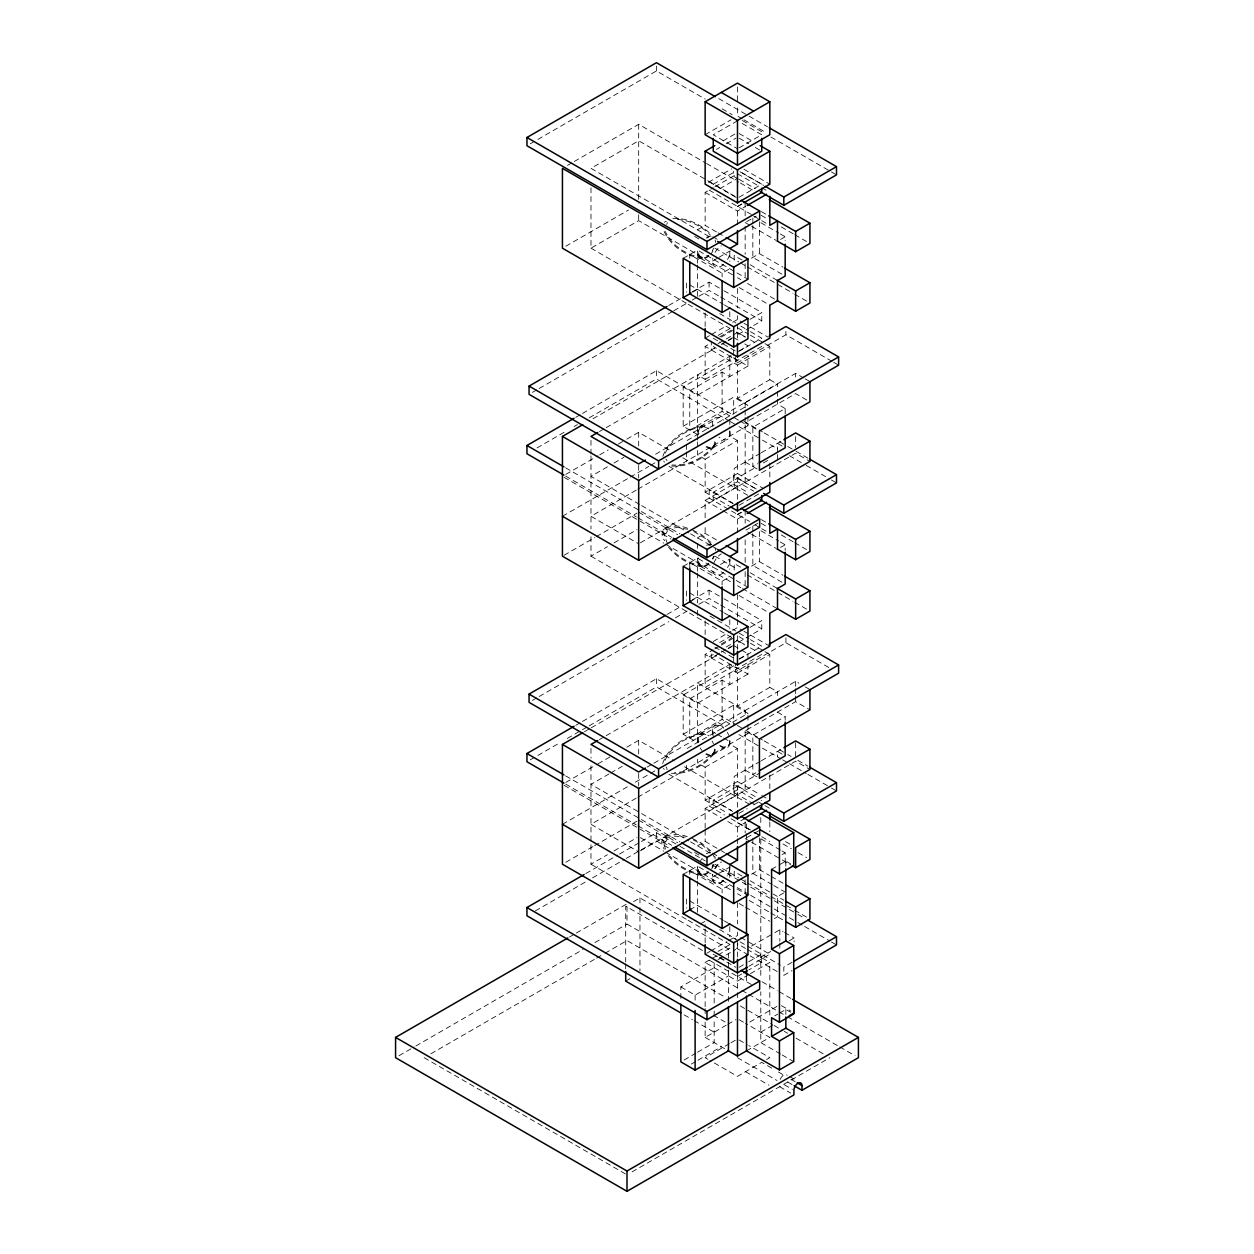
<?xml version="1.0" encoding="UTF-8"?>
<svg xmlns="http://www.w3.org/2000/svg" width="1254" height="1254" viewBox="0 0 1254 1254"><rect width="100%" height="100%" fill="white"/><g stroke="black" fill="none" stroke-linecap="round" stroke-linejoin="round"><path stroke-width="0.75" stroke-dasharray="5 3.75" d="M662.864 456.409C668.46 439.621 685.327 428.617 702.256 425.796M662.629 763.639C668.241 746.851 685.092 735.863 702.021 733.026M665.247 453.164C671.94 438.587 687.082 429.181 702.616 426.721M665.012 760.394C671.705 745.832 686.847 736.411 702.381 733.966M713.62 445.781C703.729 458.008 688.007 466.41 672.034 464.936M714.247 446.565C703.996 459.042 687.788 467.523 671.423 465.986M713.385 753.011C704.027 764.595 689.543 772.652 674.464 772.339M714.012 753.795C703.76 766.288 687.568 774.753 671.188 773.216M530.301 143.787L656.469 70.945L705.265 99.113M567.513 165.403L572.592 162.456M574.285 161.484L638.678 124.303L704.811 162.487M705.14 134.742L731.004 119.804M737.54 120.76L713.26 134.774L737.477 148.756M722.915 140.95L735.863 133.473M716.504 149.383L719.733 147.517M726.207 143.771L735.926 138.175M565.82 246.223L628.52 210.029M739.092 147.831L761.758 134.742L739.155 121.685M590.979 187.802L590.979 248.182L638.678 220.641L732.508 274.814M708.369 182.3L731.709 168.835M713.26 184.213L734.311 172.064M716.457 231.912L705.14 225.375L705.14 192.411L713.228 187.739M714.843 186.815L735.863 174.682M719.733 188.711L737.54 178.429M739.092 197.254L761.758 184.181L739.155 171.124M737.477 206.44L742.337 203.634M697.459 229.811L705.14 225.375M737.477 206.706L745.158 202.255L745.158 217.005M705.14 192.411L737.477 211.08L745.566 206.408M683.179 258.324L697.459 250.079L697.459 263.183M746.694 221.66L756.256 216.143M712.523 261.036L717.319 258.261M718.918 257.352L730.094 250.894A12.415 7.163 -60 0 1 727.508 259.547M689.763 258.261L689.763 254.531L722.1 273.2L729.797 268.764M780.568 239.436L785.176 236.771L785.176 240.517M668.696 305.474L680.483 298.671M692.255 291.868L709.09 282.15L722.257 289.752M692.694 292.135L697.459 289.376M751.507 258.183L759.422 253.606L782.998 267.196M532.417 392.392L537.464 389.477M539.157 388.505L672.066 311.76M673.743 310.788L690.578 301.085M692.255 300.114L697.302 297.198M698.995 296.226L709.09 290.395L718.965 296.101M705.14 338.188L709.983 335.382M711.598 334.442L726.16 326.04M732.618 322.309L737.477 319.504L742.321 322.309M575.727 417.331L580.774 414.416M582.452 413.444L656.469 370.714L732.179 414.431M718.119 335.414L731.066 327.937M719.686 336.871L731.474 330.068M749.986 319.378L761.774 312.575L761.774 320.82L736.521 335.382M697.459 440.044L697.459 374.946L705.14 379.382L705.14 346.417L709.983 343.627M721.301 337.091L732.618 330.554M537.041 447.913L567.31 430.435M574.05 426.548L577.404 424.604M589.192 417.801L656.469 378.959L728.825 420.717M718.119 343.659L724.593 339.912M726.207 338.988L737.54 332.435L748.842 338.972M714.639 348.016L711.284 349.96L711.284 341.731M721.379 344.129L726.427 341.213M728.104 340.242L734.844 336.354M592.954 418.789L715.031 348.314M721.802 344.395L726.897 341.464M728.59 340.492L731.975 338.533M599.412 431.548L604.475 428.617M606.168 427.645L731.066 355.54M739.515 350.665L747.948 345.79L744.782 343.957M697.459 434.511L683.179 426.282L683.179 386.984L733.684 357.829L747.948 366.074L747.948 355.007M761.758 346.417L737.477 360.447L713.26 346.465M705.14 379.382L737.477 360.713L731.333 357.155M832.029 361.371L785.929 334.755L735.424 363.911L735.424 355.666M729.797 356.277L729.797 376.545L722.1 372.109L689.763 390.778L689.763 430.075L722.1 411.406L729.797 415.842M737.477 365.086L769.815 346.417L769.815 379.711L737.477 398.38L737.477 365.086L705.14 346.417M747.948 366.074L697.459 395.229L683.179 386.984M565.82 474.388L598.017 455.798M599.71 454.826L608.174 449.935M618.347 444.057L625.119 440.154M626.812 439.166L638.678 432.332L670.89 450.923M607.422 466.849L590.979 476.348L639.916 504.61M614.005 463.055L623.881 457.349M683.179 426.282L733.684 397.126L747.948 405.356L686.471 440.859M700.437 426.344L715.093 417.88M655.56 454.214L795.647 373.331L803.579 377.909M737.477 398.38L745.158 402.816L777.496 384.147L777.496 389.586M562.435 516.272L628.552 478.103M630.245 477.116L648.898 466.347M650.591 465.375L655.685 462.428M636.217 490.157L590.979 516.272L638.678 543.813M637.878 489.185L747.948 425.639L747.948 416.422M712.852 447.866L727.508 439.402M785.176 414.149L785.176 408.538L752.839 427.206L752.839 466.488L757.698 463.698M705.14 459.23L737.477 440.562L737.477 473.526L705.14 492.195L705.14 459.23L697.459 454.794L697.459 449.261M564.128 555.224L594.631 537.621M596.324 536.634L636.985 513.152M760.316 453.321L734.186 468.4L734.186 488.684M761.335 452.725L782.182 440.687M590.979 536.728L590.979 556.196L607.422 546.697M614.005 542.904L637.032 529.611M737.477 499.233L737.477 477.899L756.883 466.707M763.341 462.961L768.2 460.171M705.14 517.871L705.14 500.424L737.477 481.755L753.638 491.098M737.54 486.442L713.26 500.471L713.26 492.226L737.54 478.213L756.914 489.389L733.308 475.924L733.308 484.154L748.842 492.979M640.355 542.841L795.647 453.18L809.927 461.425M739.092 505.268L761.758 492.195M737.477 514.453L740.706 512.572M716.457 539.925L705.14 533.389L697.459 537.825L697.459 541.509M737.477 514.72L743.622 511.162M722.915 510.691L737.477 519.093L745.566 514.438M683.179 566.338L697.459 558.108L747.948 587.248M757.839 523.231L745.158 530.552L750.206 533.467M720.501 564.441L730.094 558.908A12.415 7.163 -60 0 1 727.508 567.56M689.763 568.156L689.763 562.544L722.1 581.213L729.797 576.777M780.568 547.449L785.176 544.8L785.176 550.412M667.018 614.46L680.483 606.685M692.255 599.882L709.09 590.164L722.257 597.782M689.763 601.826L697.459 597.39M751.507 566.197L759.422 561.62L782.998 575.225M532.417 700.406L537.464 697.49M539.157 696.519L668.696 621.718M675.436 617.83L687.208 611.043M698.995 604.24L709.09 598.409L718.965 604.114M713.228 641.531L731.004 631.264M732.618 630.323L737.477 627.533L742.321 630.323M575.727 725.345L580.774 722.429M582.452 721.458L656.469 678.727L735.549 724.389M719.733 642.503L731.066 635.95M721.379 643.913L731.474 638.082M749.986 627.392L761.774 620.589L761.774 628.834L736.521 643.412M606.168 735.659L729.797 664.291L737.477 668.727L705.14 687.396L705.14 654.431L713.228 649.776M714.843 648.835L719.686 646.029M721.301 645.105L735.863 636.703M530.301 759.814L560.585 742.337M567.31 738.449L580.774 730.674M582.452 729.703L587.499 726.787M589.192 725.815L656.469 686.973L725.455 726.803M709.231 656.798L713.26 654.478M726.207 647.001L737.54 640.449L743.998 644.18M719.686 653.13L711.284 657.989L711.284 649.744M721.379 652.158L726.427 649.243M728.104 648.271L734.844 644.384M584.474 731.709L589.552 728.762M591.261 727.79L716.724 655.356M728.59 648.506L731.975 646.547M599.412 739.562L604.475 736.631M739.515 658.679L747.948 653.804L747.948 659.338M739.092 659.275L761.758 646.202L750.456 639.665M745.158 714.184L745.158 710.501L697.459 682.96L697.459 742.525L683.179 734.295L683.179 694.998L733.684 665.843L747.948 674.088L747.948 661.171M761.758 654.431L737.477 668.46L714.874 655.403M828.737 667.489L785.929 642.769L735.424 671.925L735.424 663.679M729.797 664.291L729.797 684.559L722.1 680.123L689.763 698.807L689.763 738.089L722.1 719.42L729.797 723.856M737.477 673.1L769.815 654.431L769.815 687.396L737.477 706.065L737.477 673.1L705.14 654.431M747.948 674.088L697.459 703.243L683.179 694.998M565.82 782.402L596.324 764.799M598.017 763.811L609.867 756.977M626.812 747.18L638.678 740.346L674.291 760.896M609.068 773.906L590.979 784.361L639.916 812.623M610.714 772.966L622.235 766.319M683.179 734.295L733.684 705.14L747.948 713.385L686.471 748.873M700.202 733.59L714.858 725.125M647.127 767.103L652.19 764.172M653.867 763.2L795.647 681.345L798.829 683.179M562.435 824.286L628.552 786.117M635.339 782.198L648.898 774.361M650.591 773.389L655.685 770.442M746.773 729.844L795.647 701.629L809.927 709.874M636.217 798.171L590.979 824.286L638.678 851.827M637.878 797.199L747.948 733.653L747.948 724.436M712.617 755.096L727.289 746.632M785.176 720.282L785.176 716.551L752.839 735.22L752.839 774.517L757.698 771.712M705.14 767.244L737.477 748.575L737.477 781.54L705.14 800.209L705.14 767.244L697.459 762.808L697.459 759.125M565.82 862.266L592.938 846.607M594.631 845.635L636.985 821.166M760.316 761.335L734.186 776.414L734.186 796.698M761.335 760.739L782.182 748.701M590.979 844.741L590.979 864.21L607.422 854.726M614.005 850.917L637.032 837.625M737.477 807.247L737.477 785.913L760.112 772.856M585.822 873.536L617.783 855.071M619.46 854.099L639.65 842.453M641.327 841.481L656.469 832.734L678.351 845.368M705.14 828.236L705.14 808.438L737.477 789.769L756.883 800.977M535.348 910.906L585.822 881.766M592.546 877.878L624.508 859.429M626.201 858.457L639.65 850.682M641.327 849.726L656.469 840.979L668.257 847.782M640.355 850.87L795.647 761.209L809.927 769.439M739.092 813.297L747.133 808.642M753.576 804.927L761.633 800.287M697.459 845.839L705.14 841.403L719.686 849.804M745.158 818.298L737.477 822.734L752.024 831.136M727.775 821.511L737.477 827.107L745.566 822.452M569.567 936.957L574.63 934.026M576.323 933.054L627 903.805L627 924.073L740.173 989.422M633.615 901.579L639.963 897.911L728.449 948.996L728.449 960.533M683.179 874.351L697.459 866.122L697.459 879.211M746.694 837.688L759.422 830.336M398.96 1055.743L414.165 1046.965M415.842 1045.993L583.079 949.435M594.898 942.6L627 924.073M712.523 877.063L717.319 874.304M718.918 873.38L730.094 866.922M430.874 1053.783L594.882 959.106M596.575 958.119L603.331 954.216M605.024 953.244L627 940.563L725.063 997.165M689.763 874.289L689.763 870.558L722.1 889.227L729.797 884.791M782.104 854.585L785.176 852.814L785.176 865.903M689.763 909.855L697.459 905.419M751.507 874.21L759.422 869.633L769.533 875.464M771.571 869.32L777.919 865.668M779.502 864.743L785.835 861.09L790.569 863.818M700.531 923.916L705.14 921.251L705.14 927.067M625.699 981.114L630.448 978.371M783.64 892.989L777.496 896.532L777.496 916.815L774.423 918.602M706.754 953.275L709.983 951.41M710.767 950.955L726.881 941.66M728.48 940.735L737.477 935.547L737.477 931.659M718.025 951.425L730.91 943.996M705.14 1006.664L705.14 962.445L716.457 955.924M718.072 954.984L733.308 946.19M718.025 959.671L724.467 955.94M726.066 955.015L735.737 949.435M680.844 998.435L680.844 986.914L714.169 967.665M751.507 946.112L773.169 933.603M774.831 932.647L779.831 929.763L783.013 931.581M739.092 967.304L747.133 962.649M748.748 961.724L761.633 954.294L761.633 962.523L748.748 969.969M680.844 986.914L695.108 995.143L728.449 975.91M760.786 957.241L770.771 951.457M789.111 940.876L794.111 937.992L794.111 941.832M748.795 966.348L769.815 954.216L747.18 941.143M737.477 976.474L742.305 973.684M748.795 974.593L737.477 981.13L705.14 962.445M750.409 973.653L769.815 962.445L769.815 1016.273M792.042 962.351L783.813 967.1L783.813 975.33L792.042 970.58M705.14 1022.026L705.14 1037.403L726.16 1025.27M727.775 1024.346L735.863 1019.674M684.182 1059.944L695.845 1053.203M697.506 1052.247L714.169 1042.623L714.169 1018.734M749.845 1022.026L778.17 1005.677M691.315 1064.066L696.315 1061.182M697.976 1060.21L721.301 1046.745M774.737 1015.881L777.919 1014.047M779.502 1013.138L785.835 1009.47L790.569 1012.197M729.389 1043.689L705.14 1057.686L708.369 1059.552M731.004 1042.748L737.477 1039.017M760.786 1032.199L772.448 1025.458M746.506 1050.868L769.815 1037.403L745.566 1023.405M766.586 1059.552L769.815 1057.686L748.795 1045.554M632.063 1171.894L829.882 1057.686M665.874 529.36L677.301 527.432L687.537 529.298M665.545 837.782L673.053 835.963L685.28 837.123M672.881 218.478C687.176 217.694 701.221 224.403 711.112 234.482M677.301 219.419C689.7 220.249 701.566 226.049 710.187 234.937M702.616 257.869C687.082 255.424 671.94 246.003 665.247 231.441M702.256 258.81C685.327 255.973 668.46 244.985 662.864 228.197M702.616 565.883C689.966 563.971 678.179 557.387 670.044 547.496M702.256 566.824C687.976 564.535 674.621 556.431 666.548 544.361M702.287 874.304C689.637 872.376 677.85 865.809 669.714 855.918M701.926 875.245C687.647 872.956 674.291 864.852 666.219 852.783M687.6 528.326C678.743 523.858 654.133 525.269 664.62 540.787M687.27 836.731C678.414 832.28 653.804 833.675 664.291 849.193M692.427 529.909L701.597 534.627L711.112 542.512M693.713 531.524L705.077 538.311L712.758 545.866M692.098 838.33L701.268 843.033L710.783 850.917M693.384 839.929L700.72 843.801L709.858 851.372M718.73 98.643L747.321 115.149M749.014 116.12L767.511 126.811M742.321 118.864L737.477 116.073L737.477 104.443M743.935 119.804L766.586 132.877M722.085 108.816L732.179 114.647M742.274 120.478L764.156 133.112M770.881 137L829.772 170.999M831.449 171.97L836.496 174.87M739.092 133.473L752.024 140.95M739.155 138.175L748.842 143.755M755.3 147.486L761.758 151.217M743.935 169.243L769.815 184.181M740.048 171.798L763.608 185.404M737.477 173.742L760.112 186.815M761.727 187.739L766.586 190.545M738.371 179.056L733.308 176.14L733.308 171.202M739.155 179.369L755.3 188.68M706.504 163.459L738.716 182.065M740.409 183.037L753.967 190.874M734.891 196.329L638.678 140.793L590.979 168.334L712.507 238.495M761.335 211.597L766.962 214.842M709.168 181.846L737.477 198.195M761.115 215.28L767.84 219.168M781.305 226.943L793.092 233.746M794.77 234.717L806.557 241.52M709.168 190.091L752.933 215.359M753.638 216.033L760.112 219.763M761.727 220.704L768.2 224.435M760.927 222.773L778.718 233.04M780.333 233.981L785.176 236.771M745.158 222.538L750.206 225.454M751.632 226.284L775.881 240.282M718.072 232.836L724.546 236.567M781.947 274.203L752.839 257.399L752.839 225.595M712.852 236.74L717.743 239.561M742.023 260.033L734.186 255.502L734.186 262.87M750.206 264.751L777.496 280.504M694.638 236.473L701.409 240.376M714.984 248.214L738.716 261.914M740.409 262.901L745.503 265.832M747.196 266.82L776.022 283.451M777.715 284.439L792.967 293.248M794.66 294.22L806.541 301.07M699.074 251.019L747.948 279.234M737.509 277.698L740.832 279.611M747.478 283.451L777.496 300.788M700.437 258.246L715.093 266.71M739.092 287.495L769.815 305.224M723.903 290.709L761.774 312.575M720.611 297.041L761.774 320.82M833.675 362.328L838.612 365.18M689.606 284.846L723.323 304.314M724.389 304.926L729.797 308.045M743.935 323.25L748.795 326.04M750.409 326.98L768.2 337.248M719.686 313.625L735.863 322.968M740.769 326.071L748.842 330.727M750.456 331.652L761.758 338.188L737.477 352.202L719.718 341.95M737.477 327.749L748.795 334.285M750.409 335.226L763.341 342.687M764.971 343.627L769.815 346.417M750.456 339.897L756.914 343.627M590.979 248.182L686.471 303.327M688.132 304.283L729.797 328.329M736.317 332.106L744.625 336.903M733.684 337.545L738.434 340.289M805.162 378.818L809.927 381.577M713.26 338.219L718.103 341.01M806.761 400.026L795.647 393.615L745.158 422.77L759.422 431M769.815 379.711L777.496 384.147M785.176 408.538L777.496 404.101L777.496 398.647M743.967 421.234L762.463 431.909M764.156 432.881L786.023 445.515M787.716 446.487L794.44 450.374M796.118 451.346L807.905 458.133M738.434 420.153L733.684 417.41L733.684 397.126M740.017 421.062L747.948 425.639M782.104 446.048L777.496 443.383L777.496 452.6M730.502 421.689L737.227 425.576M738.919 426.548L760.786 439.182M762.463 440.154L777.621 448.901M789.393 455.688L804.535 464.435M806.212 465.406L829.772 479.012M831.449 479.984L836.496 482.9M737.477 440.562L729.797 436.126L729.797 426.909M745.158 462.052L759.422 470.297M737.477 473.526L763.341 488.449M737.477 477.899L745.158 482.335L745.158 417.331M682.756 457.773L750.582 496.929M669.056 466.347L733.198 503.371M761.335 519.611L766.962 522.871M732.728 503.465L709.168 489.859L709.168 498.104L749.563 521.429M761.115 523.294L767.84 527.182M781.305 534.956L793.092 541.759M794.77 542.731L806.557 549.534M705.14 492.195L729.389 506.193M755.269 524.987L760.112 527.777M761.727 528.718L768.2 532.448M760.927 530.787L778.718 541.054M780.333 541.994L785.176 544.8M705.14 500.424L721.301 509.767M751.632 534.298L775.881 548.296M781.947 582.217L752.839 565.413L752.839 533.608M641.609 505.581L688.869 532.872M690.562 533.843L716.849 549.017M740.456 567.137L734.186 563.516L734.186 572.733M750.206 572.764L777.496 588.518M565.632 467.836L639.665 510.582M641.358 511.554L680.044 533.89M638.678 512.181L677.677 534.69M714.984 556.227L737.023 568.955M747.196 574.834L776.022 591.465M777.715 592.452L792.967 601.262M794.66 602.233L806.541 609.083M565.632 476.081L636.311 516.883M637.988 517.855L671.642 537.276M564.128 477.319L670.937 539.001M640.355 529.627L663.805 543.17M665.482 544.142L732.508 582.828M737.509 585.712L740.832 587.64M742.493 588.596L777.496 608.801M700.437 566.259L715.093 574.74M739.092 595.509L768.2 612.313M723.903 598.722L761.774 620.589M720.611 605.055L761.774 628.834M689.606 592.876L723.323 612.328M724.389 612.94L729.797 616.075M743.935 631.264L748.795 634.054M750.409 634.994L769.815 646.202M709.983 616.043L735.863 630.981M739.155 633.145L748.842 638.741M739.092 636.703L748.795 642.299M750.409 643.239L763.341 650.701M764.971 651.641L769.815 654.431M750.456 647.91L755.3 650.701M590.979 556.196L734.656 639.164M736.317 640.12L744.625 644.917M733.684 645.559L740.017 649.227M741.6 650.136L747.948 653.804M805.162 686.831L809.927 689.59M714.874 647.174L719.718 649.964M721.332 650.889L735.863 659.29M769.815 687.396L777.496 691.832L777.496 695.515M777.496 712.115L785.176 716.551M737.227 725.361L743.967 729.248M745.644 730.22L762.463 739.923M764.156 740.895L786.023 753.529M787.716 754.5L791.07 756.444M797.81 760.332L807.905 766.163M759.422 739.014L745.158 730.784L745.158 790.349L737.477 785.913M744.782 731.834L747.948 733.653M782.104 754.062L777.496 751.397L777.496 756.93M738.919 734.562L760.786 747.196M762.463 748.168L780.976 758.858M782.668 759.83L787.716 762.745M789.393 763.702L806.212 773.42M807.905 774.392L829.772 787.026M831.449 787.998L836.496 790.913M712.523 731.584L715.721 733.433M717.319 734.358L722.1 737.117M723.699 738.042L730.094 741.725A12.415 7.163 60 0 1 719.028 745.142M737.477 748.575L729.797 744.139L729.797 740.456M745.158 770.081L759.422 778.311M737.477 781.54L760.112 794.597M761.727 795.538L766.586 798.343M755.19 796.572L733.308 783.938L733.308 792.183L755.143 804.786M758.498 801.902L763.341 804.707M764.971 805.648L769.815 808.438M684.465 766.774L750.582 804.943M669.056 774.361L731.521 810.413M785.521 841.606L792.277 845.494M732.728 811.479L709.168 797.873L709.168 806.118L724.53 814.99M782.998 843.942L791.415 848.801M798.14 852.689L806.557 857.548M705.14 800.209L727.775 813.282M731.004 818.721L752.933 831.386M754.61 832.358L759.658 835.274M753.638 832.06L760.112 835.807M761.727 836.731L769.815 841.403M760.927 838.801L780.333 850.008M781.947 850.949L785.176 852.814M705.14 808.438L721.301 817.78M745.158 838.581L750.206 841.497M751.632 842.312L780.505 858.974M782.182 859.946L790.6 864.805M771.21 876.436L782.998 883.239M721.301 850.729L724.546 852.61M772.245 884.634L752.839 873.427L752.839 837.876M773.859 885.575L785.176 892.096M712.523 853.175L717.413 855.996M641.609 813.595L688.869 840.885M690.562 841.857L712.507 854.523M742.023 876.06L734.186 871.53L734.186 878.913M750.206 880.778L783.875 900.215M565.632 775.85L639.665 818.596M641.358 819.567L680.044 841.904M638.678 820.194L677.677 842.704M694.638 852.501L701.409 856.419M714.984 864.241L738.716 877.957M740.409 878.929L745.503 881.86M747.196 882.847L769.235 895.575M770.928 896.547L784.487 904.385M786.195 905.357L792.967 909.275M794.66 910.247L806.541 917.113M680.029 846.34L705.265 860.902M711.99 864.79L749.014 886.17M750.691 887.142L772.574 899.761M774.251 900.733L796.118 913.367M797.81 914.338L804.535 918.226M565.632 784.095L636.311 824.897M637.988 825.869L671.642 845.29M564.128 785.333L669.244 846.027M737.227 887.597L749.014 894.4M750.691 895.372L772.574 908.006M774.251 908.978L796.118 921.596M797.81 922.568L802.858 925.483M804.535 926.455L829.772 941.033M831.449 942.005L836.496 944.92M699.074 867.047L747.948 895.278M640.355 837.641L663.805 851.184M665.482 852.156L732.508 890.842M737.509 893.726L740.832 895.654M749.14 900.45L769.407 912.16M770.74 912.912L784.032 920.593M700.108 874.681L714.764 883.145M739.092 903.523L743.935 906.313M745.566 907.253L769.815 921.251M784.596 932.506L794.111 937.992M689.606 900.889L723.323 920.342M724.389 920.953L729.797 924.088L729.797 936.989M740.706 937.412L745.566 940.202M719.686 929.653L735.863 938.995M733.308 937.945L738.371 940.861M740.048 941.832L780.443 965.157M745.566 948.447L737.477 943.776L737.477 957.382M747.18 949.388L769.815 962.445M590.979 864.21L686.471 919.354M688.132 920.311L729.797 944.356M736.317 948.134L748.669 955.046M750.143 955.909L780.443 973.386M719.906 957.429L724.969 960.36M762.134 981.819L777.339 990.597M779.032 991.569L790.851 998.403M713.197 954.216L718.056 957.021M719.263 957.711L735.863 967.304M702.491 950.485L625.699 906.156L625.699 961.896M709.168 960.125L752.933 985.393M781.43 1005.63L790.929 1011.116M741.866 990.394L746.929 993.325M748.622 994.297L777.339 1010.881M779.032 1011.853L785.788 1015.756M787.481 1016.728L838.158 1045.993M839.835 1046.965L855.04 1055.743M740.283 1005.959L772.401 1024.502M774.094 1025.474L782.543 1030.365M784.236 1031.337L787.622 1033.28M796.071 1038.171L823.126 1053.783M739.092 1019.674L743.935 1022.465M713.416 1015.285L725.11 1022.026M780.537 1054.034L760.786 1042.623L760.786 991.742M782.182 1054.99L793.719 1061.636M739.092 1039.958L747.18 1044.613M684.12 1014.847L692.474 1019.659M694.136 1020.631L714.169 1032.199M789.707 1076.575L796.055 1080.243M771.743 1068.142L761.727 1062.357L737.477 1076.355L709.983 1060.492M778.42 1071.998L785.082 1075.838M790.898 1079.192L795.647 1081.936M787.716 1082.03L792.481 1084.773M705.14 1037.403L726.16 1049.551M737.477 1057.686L777.01 1080.509M784.393 1084.773L792.324 1089.35M779.643 1086.701L790.741 1093.112M745.566 1071.7L768.921 1085.18M424.118 1057.686L625.307 1173.854M667.661 544.142L663.601 533.279M665.466 849.099L663.288 841.685M795.647 373.331L795.647 377.015M795.647 436.596L795.647 447.662M795.647 681.345L795.647 686.878M795.647 688.728L795.647 694.246M795.647 696.095L795.647 701.629M795.647 742.76L795.647 757.51M785.929 331.464L785.929 334.755M785.929 637.831L785.929 642.769M785.835 861.09L785.835 866.922M785.835 1009.47L785.835 1015.082M779.831 929.763L779.831 941.284M779.831 943.212L779.831 948.98M777.496 391.405L777.496 396.844M777.496 454.45L777.496 459.983M769.815 463.118L769.815 480.564M769.815 775.003L769.815 788.578M769.815 822.013L769.815 831.7M760.786 817.577L760.786 825.398M760.786 839.098L760.786 978.371M759.422 221.786L759.422 253.606M759.422 531.68L759.422 561.62M759.422 837.813L759.422 869.633M752.839 218.102L752.839 223.714M752.839 526.116L752.839 531.743M747.948 715.219L747.948 722.602M746.506 823.862L746.506 831.684M746.506 833.644L746.506 839.506M746.506 975.91L746.506 984.327M745.158 226.284L745.158 254.358M745.158 263.685L745.158 276.585M745.158 402.816L745.158 408.255M745.158 410.074L745.158 415.513M745.158 510.284L745.158 523.184M745.158 539.91L745.158 562.372M745.158 571.699L745.158 584.599M745.158 821.981L745.158 833.048M745.158 879.712L745.158 896.312M737.477 86.996L737.477 102.499M737.477 211.08L737.477 224.654M737.477 288.498L737.477 307.873M737.477 315.632L737.477 319.504M737.54 324.206L737.477 341.339M737.477 519.093L737.477 532.668M737.477 594.568L737.477 617.83M737.477 619.774L737.477 627.533M737.477 635.762L737.477 649.353M737.477 827.107L737.477 836.81M737.477 838.754L737.477 844.569M737.477 902.582L737.477 923.916M737.477 974.53L737.477 990.738M737.477 992.651L737.477 998.419M737.336 940.265L737.336 948.51M733.684 350.462L733.684 355.979M733.684 656.626L733.684 664.009M733.684 705.14L733.684 725.423M729.797 252.164L729.797 261.381M729.797 311.744L729.797 320.961M729.797 419.526L729.797 425.059M729.797 560.177L729.797 569.394M729.797 619.758L729.797 628.975M729.797 864.508L729.797 877.408M728.449 962.445L728.449 968.213M728.449 970.141L728.449 1004.736M722.1 273.2L722.1 276.93M722.1 372.109L722.1 411.406M722.1 581.213L722.1 584.944M722.1 680.123L722.1 719.42M722.1 889.227L722.1 892.973M714.169 963.009L714.169 1003.357M714.169 1011.053L714.169 1016.822M709.09 282.15L709.09 290.395M709.09 590.164L709.09 598.409M705.14 312.983L705.14 326.557M705.14 527.573L705.14 533.389M705.14 620.996L705.14 634.571M705.14 830.117L705.14 841.403M705.14 929.01L705.14 942.585M705.14 1008.577L705.14 1014.345M697.459 265.049L697.459 298.593M697.459 441.894L697.459 447.427M697.459 543.358L697.459 548.876M697.459 558.108L697.459 571.197M697.459 573.078L697.459 602.923M697.459 610.306L697.459 617.673M697.459 881.092L697.459 914.636M695.108 995.143L695.108 1000.911M686.471 283.043L686.471 292.26M686.471 444.543L686.471 450.076M686.471 451.91L686.471 461.127M686.471 591.057L686.471 600.274M686.471 765.457L686.471 769.157M686.471 899.071L686.471 908.288M656.469 65.992L656.469 70.945M656.469 370.714L656.469 378.959M656.469 678.727L656.469 686.973M656.469 832.734L656.469 840.979M639.963 897.911L639.963 905.607M639.963 907.52L639.963 970.957M638.678 124.303L638.678 203.117M638.678 214.795L638.678 220.641M638.678 432.332L638.678 445.954M638.678 465.438L638.678 478.025M638.678 740.346L638.678 753.967M638.678 773.452L638.678 786.039M625.699 963.809L625.699 969.577M590.979 440.311L590.979 453.948M590.979 455.892L590.979 528.937M590.979 748.324L590.979 758.059M590.979 765.849L590.979 842.798M729.859 740.942A12.415 7.163 60 0 1 718.808 744.359M713.463 736.553A12.415 7.163 60 0 1 714.106 725.674A12.415 7.163 60 0 1 723.354 727.398M727.289 732.289A12.415 7.163 60 0 1 728.684 735.189M715.188 749.406A12.415 7.163 60 0 1 704.137 752.823M702.021 750.582A12.415 7.163 60 0 1 700.202 747.933M697.929 742.07A12.415 7.163 60 0 1 708.682 735.863M714.466 748.999A11.396 6.583 60 0 1 706.41 753.638M698.635 742.258A11.396 6.583 60 0 1 708.494 736.568M712.1 741.051A11.396 6.583 60 0 1 713.385 743.716M664.244 769.47A2.602 1.505 60 0 1 663.57 768.294M666.078 766.852A2.602 1.505 60 0 1 666.94 769.737M729.781 430.906A12.415 7.163 60 0 1 719.028 437.129M712.821 426.36A12.415 7.163 60 0 1 723.574 420.153M715.423 442.176A12.415 7.163 60 0 1 704.372 445.593M698.164 434.84A12.415 7.163 60 0 1 708.918 428.617M664.463 462.24A2.602 1.505 60 0 1 663.789 461.064M665.874 459.136A2.602 1.505 60 0 1 666.987 460.782M714.702 441.753A11.396 6.583 60 0 1 706.645 446.408M698.588 432.458A11.396 6.583 60 0 1 708.729 429.323M729.765 867.329A12.415 7.163 -60 0 1 727.195 875.982M723.244 880.872A12.415 7.163 -60 0 1 712.491 874.665M714.764 868.803A12.415 7.163 -60 0 1 720.972 862.25M714.796 856.404A12.415 7.163 -60 0 1 715.093 858.865M713.918 864.602A12.415 7.163 -60 0 1 710.704 870.182M708.588 872.408A12.415 7.163 -60 0 1 697.835 866.2M706.316 853.786A12.415 7.163 -60 0 1 710.704 852.61M713.291 855.244A11.396 6.583 -60 0 1 714.09 857.031M713.291 864.555A11.396 6.583 -60 0 1 712.006 867.219M708.4 871.702A11.396 6.583 -60 0 1 698.259 868.583M700.61 860.636A11.396 6.583 -60 0 1 702.287 858.206M723.574 572.467A12.415 7.163 -60 0 1 712.821 566.244M713.698 563.297A12.415 7.163 -60 0 1 721.301 553.845M715.125 547.982A12.415 7.163 -60 0 1 715.423 550.443M714.247 556.196A12.415 7.163 -60 0 1 712.852 559.096M708.918 563.986A12.415 7.163 -60 0 1 698.164 557.779M706.645 545.365A12.415 7.163 -60 0 1 711.034 544.189M713.62 556.133A11.396 6.583 -60 0 1 712.335 558.798M708.729 563.297A11.396 6.583 -60 0 1 698.854 557.591M708.729 545.318A11.396 6.583 -60 0 1 710.673 545.129M723.574 264.437A12.415 7.163 -60 0 1 712.821 258.23M715.093 252.383A12.415 7.163 -60 0 1 721.301 245.815M715.125 239.969A12.415 7.163 -60 0 1 715.423 242.43M712.852 251.082A12.415 7.163 -60 0 1 711.034 253.747M708.918 255.973A12.415 7.163 -60 0 1 697.851 252.571M706.645 237.351A12.415 7.163 -60 0 1 711.034 236.175M667.238 222.616A2.602 1.505 -60 0 1 666.689 224.435M664.463 222.366A2.602 1.505 -60 0 1 666.313 221.3M713.62 248.12A11.396 6.583 -60 0 1 712.335 250.784M708.729 255.267A11.396 6.583 -60 0 1 698.588 252.148M706.645 238.197A11.396 6.583 -60 0 1 708.729 237.304M729.781 869.727A12.415 7.163 -60 0 1 727.508 875.574M723.574 880.48A12.415 7.163 -60 0 1 712.821 874.273M715.093 868.411A12.415 7.163 -60 0 1 721.301 861.859M712.821 734.389A12.415 7.163 60 0 1 723.574 728.166M780.176 1079.38A5.721 3.307 -60 0 1 787.183 1075.336M737.336 786.258L713.197 800.209L713.197 808.438L737.336 794.503L737.336 786.258M665.545 841.889A2.602 1.505 -60 0 0 666.36 837.86A2.602 1.505 -60 0 0 663.288 840.588A2.602 1.505 -60 0 0 665.545 841.889M665.874 533.483A2.602 1.505 -60 0 0 666.689 529.439A2.602 1.505 -60 0 0 663.601 532.166A2.602 1.505 -60 0 0 665.874 533.483"/><path stroke-width="1.5" d="M741.145 200.311L759.658 211.001L759.658 219.246L706.974 249.656L526.946 145.73L526.946 137.485L656.469 62.7L715.36 96.699M705.14 101.778L737.477 83.109L769.815 101.778L769.815 134.742L737.477 153.411L705.14 134.742L705.14 101.778L737.477 120.447L769.815 101.778M760.112 145.621L769.815 151.217L769.815 184.181L737.477 202.85L705.14 184.181L705.14 151.217L714.843 145.621M713.26 138.442L713.26 151.248L737.477 165.23L761.758 151.217L761.758 138.395M705.14 151.217L737.477 169.886L769.815 151.217M743.951 202.693L761.758 192.411L761.758 189.119M747.18 205.484L766.586 194.276M526.946 137.485L706.974 241.426L759.658 211.001M765.301 186.376L783.813 197.066L836.496 166.641L836.496 174.87L783.813 205.295L760.253 191.69M729.797 248.48L737.477 244.044L737.477 230.47M733.684 267.196L747.948 258.967L747.948 279.234L733.684 287.479L683.179 258.324L683.179 297.621L733.684 326.777L747.948 318.532L747.948 338.815L733.684 347.06L562.435 248.182L562.435 168.334L733.684 267.196L733.684 287.479M768.655 215.829L795.647 231.41L809.927 223.181L809.927 243.464L795.647 251.693L777.135 241.003M729.436 615.855L747.948 626.545L747.948 646.829L733.684 655.074L562.435 556.196L562.435 436.423L638.678 480.439L838.612 365.18L838.612 356.935L658.585 460.876L658.585 469.121L529.063 394.336L529.063 386.091L667.018 306.431M683.179 297.621L691.111 293.044M689.763 262.008L689.763 293.812L722.1 312.481L729.797 308.045M563.955 475.109L526.946 453.744L526.946 445.499L574.05 418.303M777.135 280.3L795.647 290.991L809.927 282.746L809.927 303.029L795.647 311.274L777.386 300.725M562.435 436.423L582.781 424.667M597.719 432.52L590.979 436.423L638.678 463.964L645.434 460.061M769.094 336.229L785.929 326.51L838.612 356.935M705.14 328.485L705.14 338.188L737.477 356.857L769.815 338.188L769.815 305.224L777.496 300.788L777.496 280.504L785.176 276.068L785.176 244.264M783.875 439.715L795.647 432.912L809.927 441.142L809.927 461.425L638.678 560.287L562.435 516.272M759.313 462.757L785.176 447.819L785.176 416.014M809.927 441.142L759.422 470.297L759.422 431L809.927 401.844L809.927 381.577M731.004 507.133L737.477 510.864L769.815 492.195L769.815 482.492M743.951 510.707L761.758 500.424L761.758 495.487M747.18 513.497L766.586 502.29M681.737 534.862L706.974 549.44L759.658 519.015L759.658 527.26L706.974 557.669L673.32 538.248M763.608 493.418L783.813 505.08L836.496 474.655L836.496 482.9L783.813 513.309L760.253 499.703M729.797 556.494L737.477 552.058L737.477 538.483M672.646 539.972L733.684 575.21L747.948 566.98L747.948 587.248L733.684 595.493L683.179 566.338L683.179 605.635L733.684 634.79L747.948 626.545M768.655 523.843L795.647 539.424L809.927 531.194L809.927 551.478L795.647 559.707L777.135 549.017M729.436 923.869L747.948 934.559L747.948 954.843L733.684 963.088L562.435 864.21L562.435 744.437L638.678 788.452L838.612 673.194L838.612 664.949L658.585 768.89L658.585 777.135L529.063 702.35L529.063 694.105L665.341 615.432M683.179 605.635L691.111 601.058M689.763 568.156L689.763 601.826L722.1 620.511L729.797 616.075M563.955 783.123L526.946 761.758L526.946 753.513L574.05 726.317M777.135 588.314L795.647 599.004L809.927 590.759L809.927 611.043L795.647 619.288L777.386 608.739M562.435 744.437L582.781 732.681M597.719 740.534L590.979 744.437L638.678 771.978L645.434 768.075M769.094 644.258L785.929 634.54L838.612 664.949M705.14 638.443L705.14 646.202L737.477 664.871L769.815 646.202L769.815 613.237L777.496 608.801L777.496 588.518L785.176 584.082L785.176 552.277M783.875 747.729L795.647 740.926L809.927 749.155L809.927 769.439L638.678 868.317L562.435 824.286M759.313 770.771L785.176 755.833L785.176 722.163M741.145 970.345L759.658 981.036L759.658 989.281L706.974 1019.706L526.946 915.765L526.946 907.52L584.145 874.508M809.927 749.155L759.422 778.311L759.422 739.014L809.927 709.874L809.927 689.59M729.389 814.207L737.477 818.878L769.815 800.209L769.815 792.45M743.92 818.752L761.633 808.516L761.633 805.225M748.089 820.978L766.586 810.303M681.737 842.876L706.974 857.454L759.658 827.029L759.658 835.274L706.974 865.699L674.997 847.234M765.301 802.403L783.813 813.094L836.496 782.668L836.496 790.913L783.813 821.323L760.253 807.717M794.064 1085.698L801.996 1090.275L801.996 1085.603A5.721 3.307 -60 0 0 797.952 1083.268A5.721 3.307 -60 0 0 793.907 1090.275L793.907 1094.93L627 1191.3L395.574 1057.686L395.574 1037.403L567.874 937.929M729.797 864.508L737.477 860.072L737.477 846.497M759.689 829.505L779.439 840.917L793.719 832.672L793.719 865.636L779.439 873.866L771.571 869.32L771.571 949.184L779.439 953.73L793.719 945.485L793.719 1014.016L779.439 1022.261L771.571 1017.715L771.571 1036.384L779.439 1040.93L793.719 1032.685L793.719 1061.636L779.439 1069.881L746.506 1050.868L746.506 996.068M672.646 847.986L733.684 883.224L747.948 874.994L747.948 895.278L733.684 903.507L683.179 874.351L683.179 913.649L733.684 942.804L747.948 934.559M795.647 867.721L809.927 859.492L809.927 839.208L795.647 847.453L795.647 867.721L792.293 865.777M683.179 913.649L691.111 909.072M689.763 878.035L689.763 909.855L722.1 928.524L729.797 924.088M785.553 901.187L795.647 907.018L809.927 898.789L809.927 919.057L795.647 927.302L785.694 921.549M771.571 949.184L785.835 940.939L793.719 945.485M705.14 944.513L705.14 954.216L737.477 972.885L747.18 967.289M743.92 972.759L747.133 970.894M526.946 907.52L706.974 1011.461L759.658 981.036M793.688 961.395L836.496 936.675L836.496 944.92L793.688 969.64M680.844 1004.203L680.844 1061.872L695.108 1070.101L728.449 1050.868L728.449 1006.664M789.111 1015.834L794.111 1012.95L794.111 968.746M727.775 1050.476L737.477 1056.072L747.18 1050.476M771.571 1036.384L785.835 1028.139L793.719 1032.685M395.574 1037.403L627 1171.017L858.426 1037.403L858.426 1057.686L801.996 1090.275M721.301 92.451L753.638 111.12M769.204 127.783L836.496 166.641M769.235 199.684L809.927 223.181M784.675 268.168L809.927 282.746M726.16 237.508L737.477 244.044M717.57 241.411L747.948 258.967M729.436 307.841L747.948 318.532M809.582 459.105L836.496 474.655M769.235 507.698L809.927 531.194M741.145 508.325L759.658 519.015M529.063 386.091L658.585 460.876M784.675 576.197L809.927 590.759M726.16 545.521L737.477 552.058M717.57 549.44L747.948 566.98M526.946 445.499L563.955 466.864M809.582 767.119L836.496 782.668M769.235 815.711L809.927 839.208M760.786 813.658L793.719 832.672M741.145 816.338L759.658 827.029M529.063 694.105L658.585 768.89M786.368 885.183L809.927 898.789M726.16 853.535L737.477 860.072M718.479 857.971L747.948 874.994M526.946 753.513L563.955 774.894M807.905 920.17L836.496 936.675M792.544 999.375L858.426 1037.403M680.781 1012.918L625.699 981.114L625.699 971.505M797.231 1082.86L801.996 1085.603M795.647 231.41L795.647 251.693M795.647 290.991L795.647 311.274M795.647 539.424L795.647 559.707M795.647 599.004L795.647 619.288M795.647 907.018L795.647 927.302M785.835 868.881L785.835 940.939M785.835 1016.947L785.835 1028.139M783.813 197.066L783.813 205.295M783.813 505.08L783.813 513.309M783.813 813.094L783.813 821.323M779.439 840.917L779.439 873.866M779.439 953.73L779.439 1022.261M779.439 1040.93L779.439 1069.881M777.496 241.207L777.496 220.939L769.815 225.375L769.815 196.298M777.496 549.236L777.496 528.953L769.815 533.389L769.815 504.312M769.815 812.326L769.815 820.069M746.506 841.465L746.506 874.743M746.506 894.306L746.506 935.406M746.506 954.968L746.506 974.546M737.477 120.447L737.477 165.23M737.477 169.886L737.477 202.85M737.477 343.282L737.477 356.857M737.477 503.105L737.477 510.864M737.477 651.296L737.477 664.871M737.477 811.119L737.477 818.878M737.477 959.31L737.477 972.885M737.477 1002.259L737.477 1056.072M733.684 326.777L733.684 347.06M733.684 575.21L733.684 595.493M733.684 634.79L733.684 655.074M733.684 883.224L733.684 903.507M733.684 942.804L733.684 963.088M722.1 280.677L722.1 312.481M722.1 586.825L722.1 620.511M722.1 896.704L722.1 928.524M706.974 241.426L706.974 249.656M706.974 549.44L706.974 557.669M706.974 857.454L706.974 865.699M706.974 1011.461L706.974 1019.706M695.108 1010.52L695.108 1070.101M638.678 480.439L638.678 560.287M638.678 788.452L638.678 868.317M627 1171.017L627 1191.3"/></g></svg>
